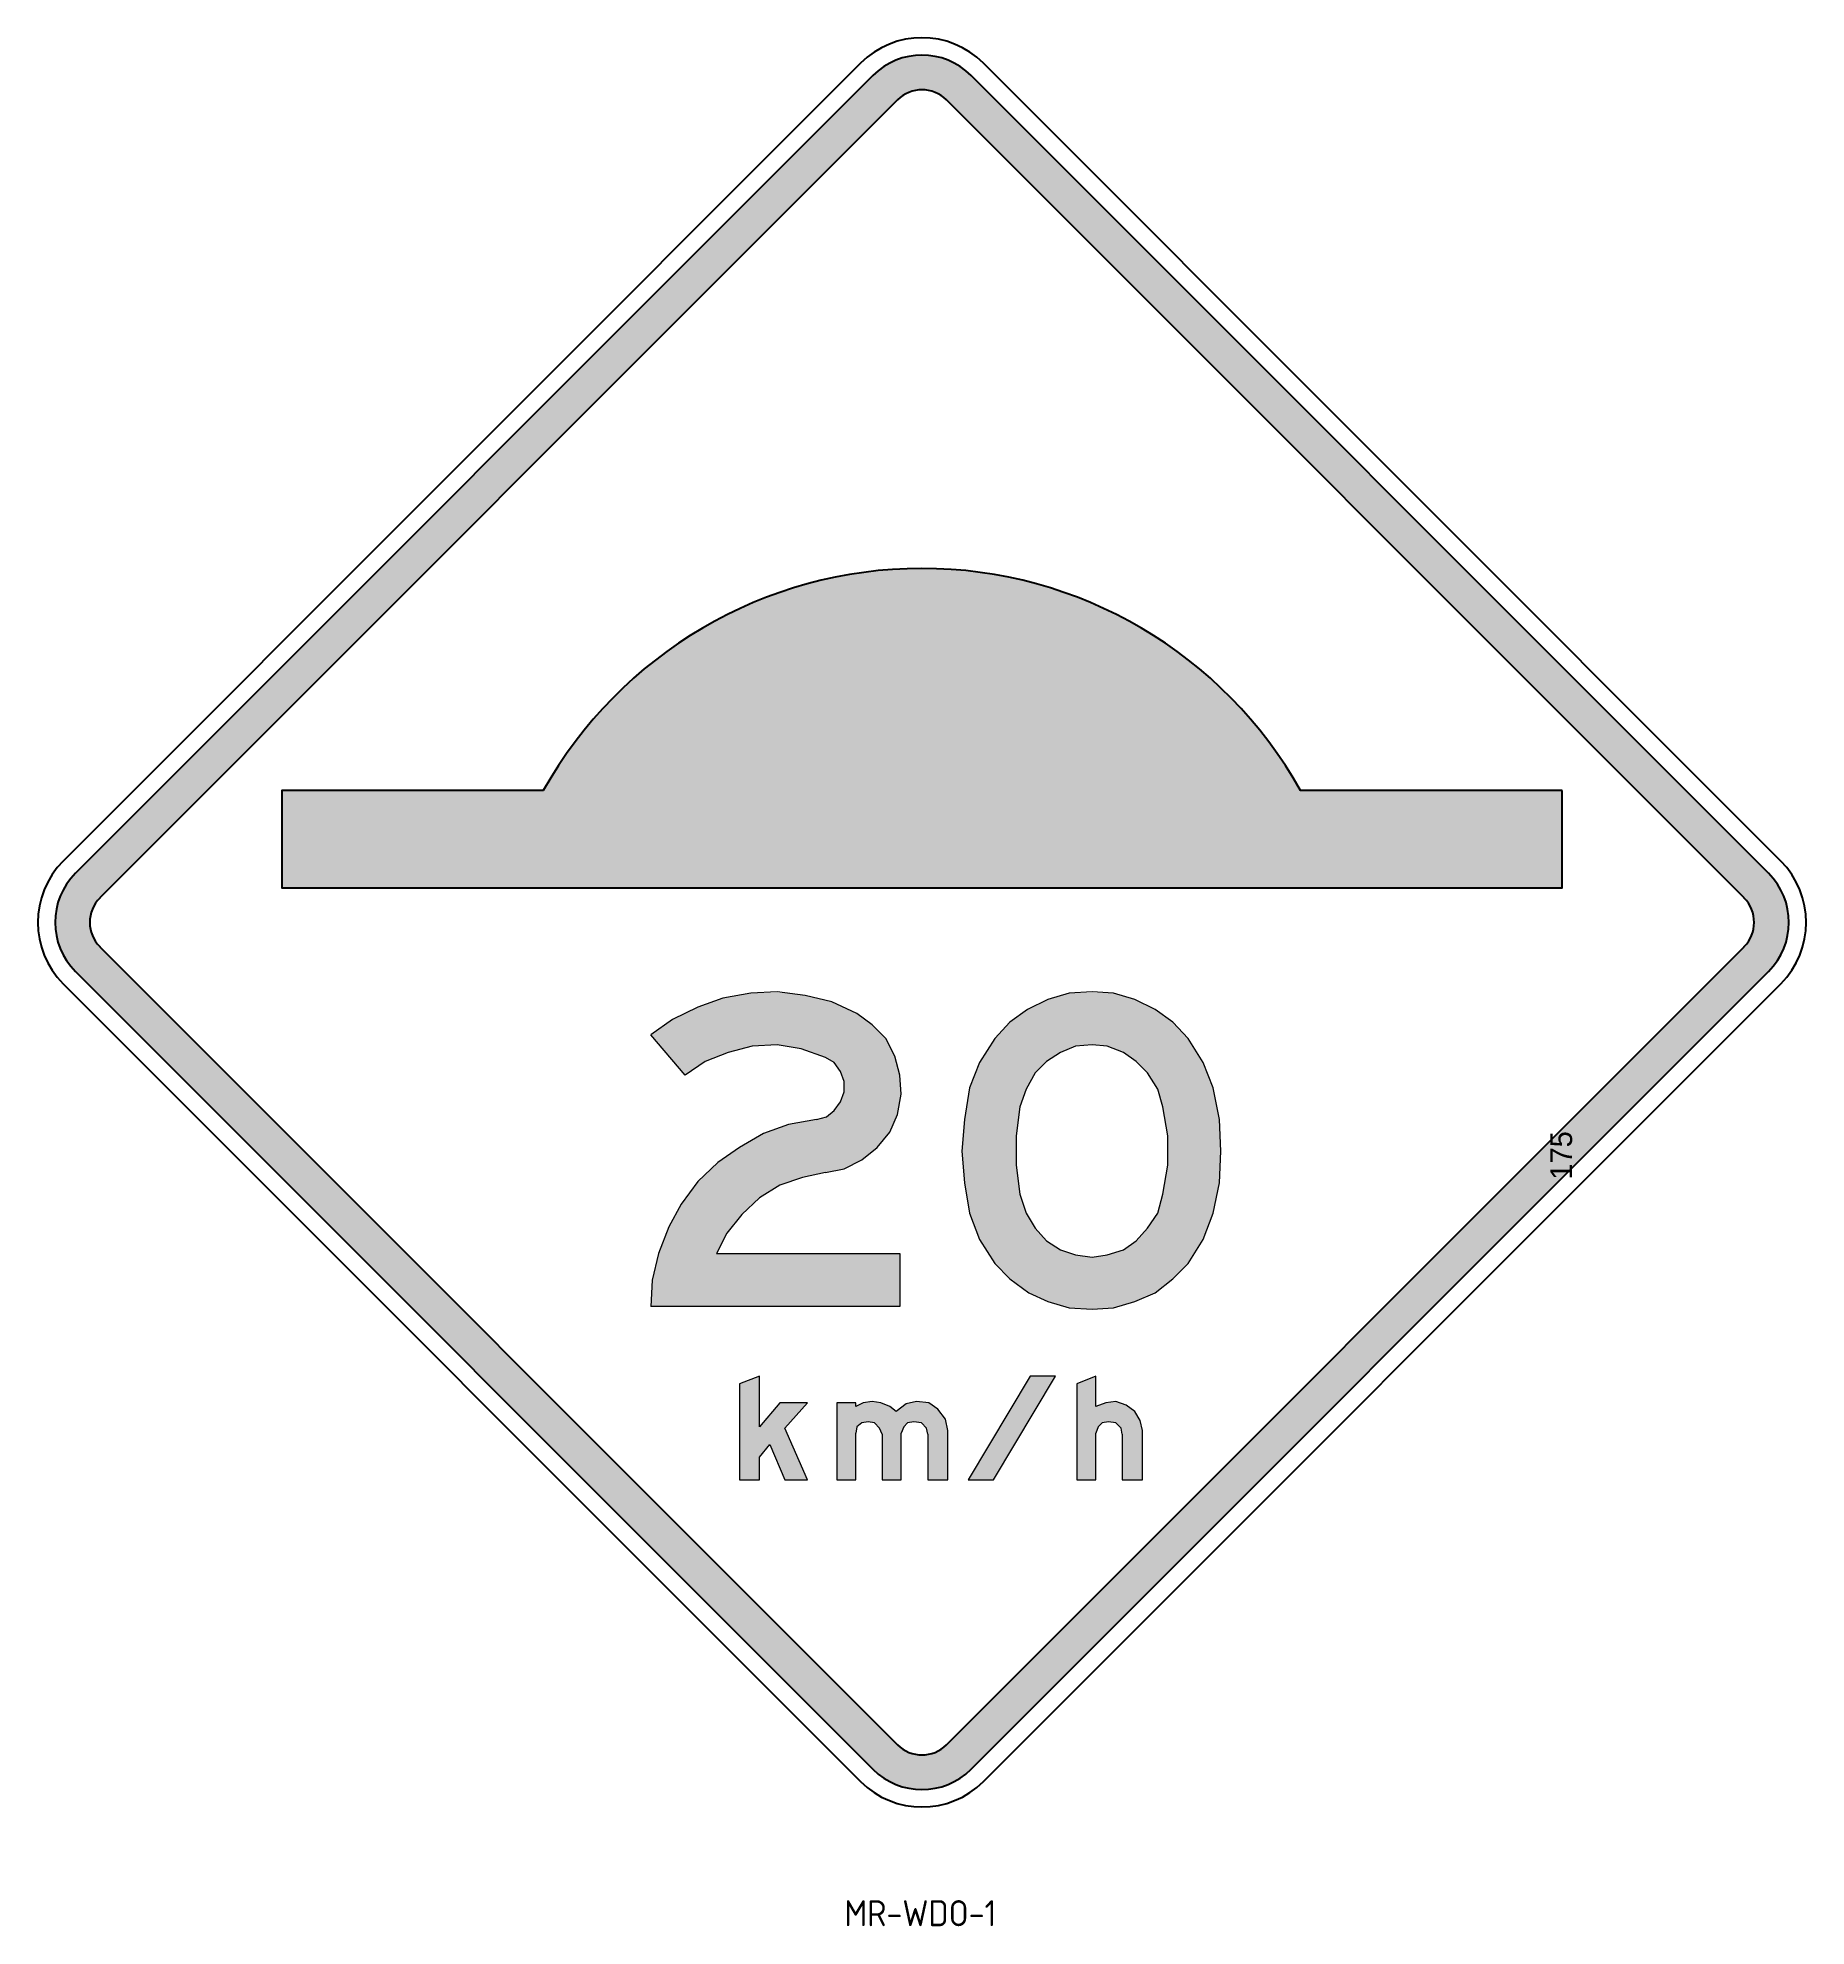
# Model space of a CAD drawing. Extents: x 135 to 339, y 40 to 257.
import ezdxf

# ---------------------------------------------------------------- set-up
doc = ezdxf.new("R2010")
doc.units = 0
doc.header["$LTSCALE"] = 12
doc.linetypes.add('CENTERX2', pattern=[101.6, 63.5, -12.7, 12.7, -12.7])
doc.layers.get('0').update_dxf_attribs({"linetype": 'CONTINUOUS'})
for name, color, linetype in [('L35', 3, 'CONTINUOUS'), ('T25', 1, 'CONTINUOUS'), ('TBLK25', 1, 'CONTINUOUS')]:
    doc.layers.add(name, color=color, linetype=linetype)
doc.styles.add('ISO', font='iso.shx')

msp = doc.modelspace()

# ---------------------------------------------------------------- hatches: boundary and pattern name
at = {"layer": 'T25', "linetype": 'Continuous'}
msp.add_hatch(color=256, dxfattribs=at).paths.add_polyline_path([(193.01, 170.74), (162.86, 170.74), (162.86, 159.54), (310.46, 159.54), (310.46, 170.74), (280.3, 170.74, 0.586588)])
h = msp.add_hatch(color=256, dxfattribs=at)
h.paths.add_polyline_path([(231.49, 129.64), (232.95, 131.39), (233.82, 133.43), (234.26, 135.76), (234.11, 137.95), (233.53, 140.13), (232.51, 142.17), (230.91, 143.77), (229.16, 145.08), (226.25, 146.4), (223.19, 147.12), (220.88, 147.44), (217.42, 147.44), (216.92, 147.42), (213.72, 146.83), (210.81, 145.81), (207.89, 144.36), (205.42, 142.61), (209.35, 137.95), (211.68, 139.55), (214.3, 140.57), (217.07, 141.3), (219.98, 141.44), (222.75, 141.01), (225.52, 139.99), (226.54, 139.4), (227.27, 138.38), (227.7, 137.22), (227.7, 136.05), (227.27, 134.89), (226.54, 133.87), (225.66, 133.14), (224.5, 132.85), (221.29, 132.27), (218.38, 131.25), (215.61, 129.64), (213.14, 127.9), (210.81, 125.71), (208.91, 123.09), (207.46, 120.47), (206.29, 117.41), (205.56, 114.35), (205.42, 111.29), (234.11, 111.29), (234.11, 117.41), (212.99, 117.41), (214.16, 119.74), (215.9, 121.92), (217.94, 123.82), (220.27, 125.27), (222.9, 126.15), (225.52, 126.73), (227.7, 127.17), (229.74, 128.19)])
h.paths.add_polyline_path([(271.12, 129.21), (270.97, 132.85), (270.24, 136.49), (269.08, 139.4), (267.33, 142.17), (265.58, 144.07), (263.54, 145.52), (261.21, 146.69), (258.73, 147.42), (258.44, 147.43), (253.96, 147.43), (253.63, 147.42), (251.16, 146.69), (248.83, 145.52), (246.79, 144.07), (245.04, 142.17), (243.29, 139.4), (242.13, 136.49), (241.54, 132.85), (241.25, 129.21), (241.54, 125.56), (242.13, 122.07), (243.29, 119.01), (245.04, 116.24), (246.79, 114.49), (248.97, 112.89), (251.16, 111.87), (253.63, 111.14), (256.26, 111), (258.73, 111.14), (261.21, 111.87), (263.54, 112.89), (265.58, 114.49), (267.33, 116.24), (269.08, 119.01), (270.24, 122.07), (270.97, 125.56)])
h.paths.add_polyline_path([(247.52, 130.95), (247.95, 134.3), (248.68, 136.34), (249.7, 138.24), (251.01, 139.55), (252.61, 140.57), (254.36, 141.3), (256.26, 141.44), (258, 141.3), (259.9, 140.57), (261.35, 139.55), (262.67, 138.24), (263.83, 136.34), (264.41, 134.3), (265, 130.95), (265, 127.6), (264.41, 124.25), (263.83, 122.07), (262.67, 120.32), (261.35, 118.86), (259.9, 117.84), (258, 117.26), (256.26, 116.97), (254.36, 117.26), (252.61, 117.84), (251.01, 118.86), (249.7, 120.32), (248.68, 122.07), (247.95, 124.25), (247.52, 127.6)], flags=16)
h.paths.add_polyline_path([(220.86, 97.3), (223.48, 100.22), (220.27, 100.22), (217.94, 97.45), (217.94, 103.28), (215.61, 102.4), (215.61, 91.33), (217.94, 91.33), (217.94, 93.95), (219.11, 95.41), (220.86, 91.33), (223.48, 91.33)])
h.paths.add_polyline_path([(234.26, 96.72), (234.55, 97.45), (234.99, 97.89), (235.72, 98.03), (236.59, 97.89), (237.17, 97.3), (237.32, 96.58), (237.32, 91.33), (239.65, 91.33), (239.65, 97.01), (239.36, 98.32), (238.48, 99.49), (237.46, 100.22), (236.01, 100.36), (234.84, 100.07), (233.68, 99.2), (232.95, 99.78), (231.93, 100.22), (230.91, 100.36), (229.89, 100.22), (229.02, 99.78), (229.02, 100.22), (226.83, 100.22), (226.83, 91.33), (229.02, 91.33), (229.02, 96.72), (229.16, 97.45), (229.74, 97.89), (230.47, 98.03), (231.2, 97.89), (231.78, 97.3), (232.07, 96.58), (232.07, 91.33), (234.26, 91.33)])
h.paths.add_polyline_path([(252.03, 103.28), (249.12, 103.28), (241.98, 91.33), (244.89, 91.33)])
h.paths.add_polyline_path([(256.98, 97.45), (257.42, 97.89), (258.15, 98.03), (259.02, 97.89), (259.61, 97.3), (259.75, 96.58), (259.75, 91.33), (262.08, 91.33), (262.08, 97.01), (261.79, 98.18), (261.21, 99.2), (260.19, 99.93), (259.02, 100.36), (257.86, 100.22), (256.69, 99.78), (256.69, 103.28), (254.51, 102.4), (254.51, 91.33), (256.69, 91.33), (256.69, 96.72)])
at = {"layer": 'TBLK25', "linetype": 'CENTERX2'}
h = msp.add_hatch(color=256, dxfattribs=at)
h.paths.add_polyline_path([(331.41, 158.39, -0.198872), (332.58, 155.56), (336.58, 155.56, 0.198872), (334.24, 161.22), (242.32, 253.14, 0.198872), (236.66, 255.49), (236.66, 251.49, -0.198872), (239.49, 250.32)])
h.paths.add_polyline_path([(233.83, 250.32, -0.198952), (236.66, 251.49), (236.66, 255.49, 0.198952), (231, 253.14), (139.08, 161.22, 0.198872), (136.74, 155.56), (140.74, 155.56, -0.198872), (141.91, 158.39)])
h.paths.add_polyline_path([(231, 57.98, 0.198952), (236.66, 55.64), (236.66, 59.64, -0.198952), (233.83, 60.81), (141.91, 152.73, -0.198952), (140.74, 155.56), (136.74, 155.56, 0.198952), (139.08, 149.91)])
h.paths.add_polyline_path([(239.49, 60.81, -0.198872), (236.66, 59.64), (236.66, 55.64, 0.198872), (242.32, 57.98), (334.24, 149.91, 0.198952), (336.58, 155.56), (332.58, 155.56, -0.198952), (331.41, 152.73)])

# ---------------------------------------------------------------- linework, layer by layer
at = {"color": 3, "lineweight": 0}
for points in [[(229.16, 145.08), (226.25, 146.4), (223.19, 147.12), (219.98, 147.56), (216.92, 147.42), (213.72, 146.83), (210.81, 145.81), (207.89, 144.36), (205.42, 142.61)], [(256.26, 147.56), (253.63, 147.42), (251.16, 146.69), (248.83, 145.52), (246.79, 144.07), (245.04, 142.17)], [(267.33, 142.17), (265.58, 144.07), (263.54, 145.52), (261.21, 146.69), (258.73, 147.42), (256.26, 147.56)], [(225.52, 126.73), (227.7, 127.17), (229.74, 128.19), (231.49, 129.64), (232.95, 131.39), (233.82, 133.43), (234.26, 135.76), (234.11, 137.95), (233.53, 140.13), (232.51, 142.17), (230.91, 143.77), (229.16, 145.08)], [(224.5, 132.85), (225.66, 133.14), (226.54, 133.87), (227.27, 134.89), (227.7, 136.05), (227.7, 137.22), (227.27, 138.38), (226.54, 139.4), (225.52, 139.99), (222.75, 141.01), (219.98, 141.44), (217.07, 141.3), (214.3, 140.57), (211.68, 139.55), (209.35, 137.95), (205.42, 142.61)], [(245.04, 142.17), (243.29, 139.4), (242.13, 136.49)], [(256.26, 141.44), (254.36, 141.3), (252.61, 140.57), (251.01, 139.55), (249.7, 138.24)], [(262.67, 138.24), (261.35, 139.55), (259.9, 140.57), (258, 141.3), (256.26, 141.44)], [(270.24, 136.49), (269.08, 139.4), (267.33, 142.17)], [(249.7, 138.24), (248.68, 136.34), (247.95, 134.3)], [(264.41, 134.3), (263.83, 136.34), (262.67, 138.24)], [(242.13, 136.49), (241.54, 132.85), (241.25, 129.21), (241.54, 125.56), (242.13, 122.07)], [(270.24, 122.07), (270.97, 125.56), (271.12, 129.21), (270.97, 132.85), (270.24, 136.49)], [(224.5, 132.85), (221.29, 132.27), (218.38, 131.25), (215.61, 129.64), (213.14, 127.9), (210.81, 125.71), (208.91, 123.09), (207.46, 120.47), (206.29, 117.41), (205.56, 114.35), (205.42, 111.29)], [(247.95, 134.3), (247.52, 130.95), (247.52, 127.6), (247.95, 124.25)], [(264.41, 124.25), (265, 127.6), (265, 130.95), (264.41, 134.3)], [(225.52, 126.73), (222.9, 126.15), (220.27, 125.27), (217.94, 123.82), (215.9, 121.92), (214.16, 119.74), (212.99, 117.41), (234.11, 117.41), (234.11, 111.29), (205.42, 111.29)], [(247.95, 124.25), (248.68, 122.07), (249.7, 120.32)], [(262.67, 120.32), (263.83, 122.07), (264.41, 124.25)], [(242.13, 122.07), (243.29, 119.01), (245.04, 116.24)], [(267.33, 116.24), (269.08, 119.01), (270.24, 122.07)], [(249.7, 120.32), (251.01, 118.86), (252.61, 117.84), (254.36, 117.26), (256.26, 116.97)], [(256.26, 116.97), (258, 117.26), (259.9, 117.84), (261.35, 118.86), (262.67, 120.32)], [(245.04, 116.24), (246.79, 114.49), (248.97, 112.89), (251.16, 111.87), (253.63, 111.14), (256.26, 111), (258.73, 111.14), (261.21, 111.87), (263.54, 112.89), (265.58, 114.49), (267.33, 116.24)], [(215.61, 91.33), (217.94, 91.33), (217.94, 93.95), (219.11, 95.41), (220.86, 91.33), (223.48, 91.33), (220.86, 97.3), (223.48, 100.22), (220.27, 100.22), (217.94, 97.45), (217.94, 103.28), (215.61, 102.4), (215.61, 91.33), (215.61, 91.33)], [(241.98, 91.33), (244.89, 91.33), (252.03, 103.28), (249.12, 103.28), (241.98, 91.33), (241.98, 91.33)], [(259.75, 96.58), (259.75, 91.33), (262.08, 91.33), (262.08, 97.01), (261.79, 98.18), (261.21, 99.2), (260.19, 99.93), (259.02, 100.36), (257.86, 100.22), (256.69, 99.78), (256.69, 103.28), (254.51, 102.4), (254.51, 91.33)], [(237.32, 96.58), (237.32, 91.33), (239.65, 91.33), (239.65, 97.01), (239.36, 98.32), (238.48, 99.49), (237.46, 100.22), (236.01, 100.36), (234.84, 100.07), (233.68, 99.2), (232.95, 99.78), (231.93, 100.22), (230.91, 100.36), (229.89, 100.22), (229.02, 99.78), (229.02, 100.22), (226.83, 100.22), (226.83, 91.33)], [(230.47, 98.03), (229.74, 97.89), (229.16, 97.45), (229.02, 96.72)], [(232.07, 96.58), (231.78, 97.3), (231.2, 97.89), (230.47, 98.03)], [(235.72, 98.03), (234.99, 97.89), (234.55, 97.45), (234.26, 96.72)], [(237.32, 96.58), (237.17, 97.3), (236.59, 97.89), (235.72, 98.03)], [(258.15, 98.03), (257.42, 97.89), (256.98, 97.45), (256.69, 96.72)], [(259.75, 96.58), (259.61, 97.3), (259.02, 97.89), (258.15, 98.03)], [(226.83, 91.33), (229.02, 91.33), (229.02, 96.72)], [(232.07, 96.58), (232.07, 91.33), (234.26, 91.33), (234.26, 96.72)], [(254.51, 91.33), (256.69, 91.33), (256.69, 96.72)]]:
    msp.add_lwpolyline(points, dxfattribs=at)
at = {"layer": 'L35'}
for p, q in [((229.59, 254.56), (137.67, 162.63)), ((335.66, 162.63), (243.73, 254.56)), ((137.67, 148.49), (229.59, 56.57)), ((243.73, 56.57), (335.66, 148.49))]:
    msp.add_line(p, q, dxfattribs=at)
msp.add_lwpolyline([(310.46, 170.74), (280.3, 170.74, 0.586588), (193.01, 170.74), (162.86, 170.74), (162.86, 159.54), (310.46, 159.54)], format="xyb", close=True, dxfattribs=at)
for centre, start, end in [((236.66, 247.49), 45, 135), ((144.74, 155.56), 135, 225), ((328.58, 155.56), 315, 45), ((236.66, 63.64), 225, 315)]:
    msp.add_arc(centre, 10, start, end, dxfattribs=at)
at = {"layer": 'TBLK25', "color": 1}
for p, q in [((231, 253.14), (139.08, 161.22)), ((334.24, 161.22), (242.32, 253.14)), ((233.83, 250.32), (141.91, 158.39)), ((331.41, 158.39), (239.49, 250.32)), ((141.91, 152.73), (233.83, 60.81)), ((239.49, 60.81), (331.41, 152.73)), ((139.08, 149.91), (231, 57.98)), ((242.32, 57.98), (334.24, 149.91))]:
    msp.add_line(p, q, dxfattribs=at)
for centre, radius, start, end in [((236.66, 247.49), 8, 45, 135), ((236.66, 247.49), 4, 45, 135), ((144.74, 155.56), 8, 135, 225), ((328.58, 155.56), 8, 315, 45), ((144.74, 155.56), 4, 135, 225), ((328.58, 155.56), 4, 315, 45), ((236.66, 63.64), 4, 225, 315), ((236.66, 63.64), 8, 225, 315)]:
    msp.add_arc(centre, radius, start, end, dxfattribs=at)

# ---------------------------------------------------------------- texts
at = {"layer": 'T25', "color": 3, "style": 'ISO'}
msp.add_text('MR-WDO-1', height=3, dxfattribs=at).set_placement((227.71, 39.9))
at = {"layer": 'T25', "linetype": 'Continuous', "insert": (310.36, 128.71), "char_height": 2.5, "attachment_point": 5, "rotation": 90}
msp.add_mtext('\\A1;175', dxfattribs=at)

doc.saveas('drawing.dxf')
